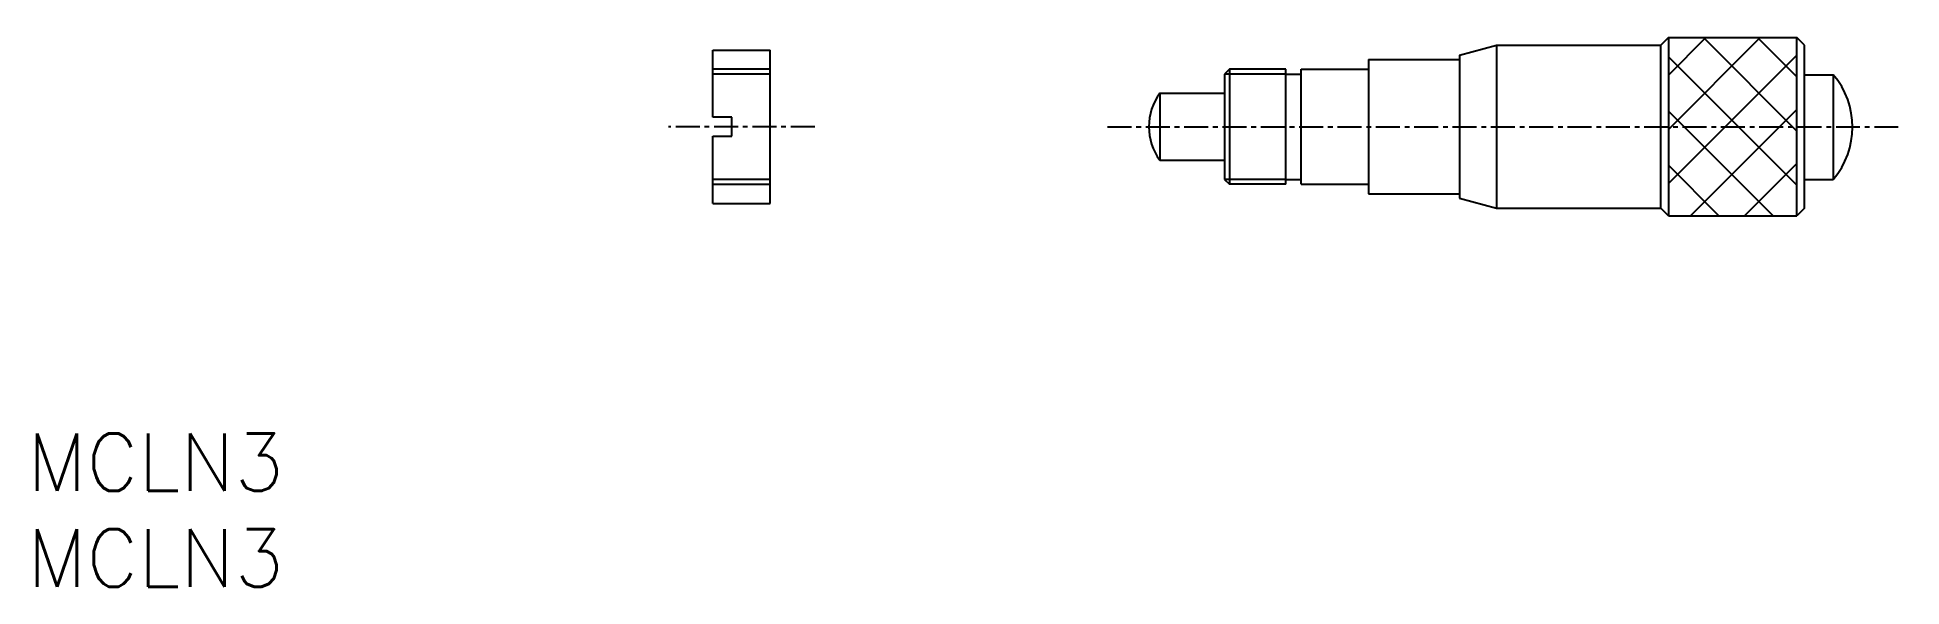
# Model space of a CAD drawing. Extents: x 266.9 to 364.2, y 1862.9 to 1891.5.
import ezdxf

# ---------------------------------------------------------------- set-up
doc = ezdxf.new("R2010")
doc.units = 0
doc.linetypes.add('CENTER', pattern=[2, 1.25, -0.25, 0.25, -0.25])
doc.layers.get('0').update_dxf_attribs({"linetype": 'CONTINUOUS'})
doc.layers.add('CENTER', color=1, linetype='CENTER')
doc.styles.get("Standard").update_dxf_attribs({"font": 'TXT', "bigfont": 'BIGFONT'})

msp = doc.modelspace()

# ---------------------------------------------------------------- linework, layer by layer
at = {"color": 7, "linetype": 'CONTINUOUS'}
for p, q in [((302.156, 1890.86), (305.156, 1890.86)), ((302.156, 1887.36), (302.156, 1890.86)), ((305.156, 1882.86), (305.156, 1890.86)), ((341.108, 1890.592), (343.04, 1891.11)), ((343.04, 1891.11), (343.04, 1882.61)), ((343.04, 1891.11), (351.608, 1891.11)), ((352.007, 1891.51), (351.608, 1891.11)), ((351.608, 1882.61), (351.608, 1891.11)), ((352.007, 1891.51), (352.007, 1882.21)), ((352.007, 1891.51), (358.708, 1891.51)), ((358.708, 1882.21), (358.708, 1891.527)), ((359.108, 1891.11), (358.708, 1891.51)), ((359.108, 1882.61), (359.108, 1891.11)), ((329.108, 1889.86), (328.858, 1889.61)), ((329.108, 1889.86), (329.108, 1883.86)), ((332.058, 1889.86), (329.108, 1889.86)), ((332.058, 1883.86), (332.058, 1889.86)), ((332.858, 1889.86), (336.358, 1889.86)), ((332.858, 1883.86), (332.858, 1889.86)), ((336.358, 1890.36), (336.358, 1883.36)), ((336.358, 1890.36), (341.108, 1890.36)), ((341.108, 1890.592), (341.108, 1883.128)), ((328.858, 1889.61), (328.858, 1884.11)), ((332.058, 1889.61), (332.858, 1889.61)), ((359.108, 1889.574), (360.608, 1889.574)), ((360.608, 1889.574), (360.608, 1884.11)), ((325.471, 1888.61), (328.858, 1888.61)), ((303.156, 1887.36), (302.156, 1887.36)), ((303.156, 1886.36), (303.156, 1887.36)), ((302.156, 1882.86), (302.156, 1886.36)), ((302.156, 1886.36), (303.156, 1886.36)), ((325.471, 1885.11), (328.858, 1885.11)), ((328.858, 1884.11), (329.108, 1883.86)), ((332.058, 1884.11), (332.858, 1884.11)), ((359.108, 1884.11), (360.608, 1884.11)), ((332.058, 1883.86), (329.108, 1883.86)), ((332.858, 1883.86), (336.358, 1883.86)), ((336.358, 1883.36), (341.108, 1883.36)), ((341.108, 1883.128), (343.04, 1882.61)), ((302.156, 1882.86), (305.156, 1882.86)), ((343.04, 1882.61), (351.608, 1882.61)), ((352.008, 1882.21), (351.608, 1882.61)), ((352.008, 1882.21), (358.708, 1882.21)), ((359.108, 1882.61), (358.708, 1882.21))]:
    msp.add_line(p, q, dxfattribs=at)
at = {"color": 3, "linetype": 'CONTINUOUS'}
for p, q in [((352.007, 1889.55), (353.967, 1891.51)), ((352.007, 1886.722), (356.795, 1891.51)), ((358.708, 1886.632), (353.83, 1891.51)), ((358.708, 1889.461), (356.659, 1891.51)), ((305.156, 1889.86), (302.156, 1889.86)), ((352.007, 1883.893), (358.708, 1890.594)), ((358.708, 1883.804), (352.007, 1890.504)), ((305.156, 1889.61), (302.156, 1889.61)), ((332.058, 1889.61), (328.858, 1889.61)), ((325.471, 1888.61), (325.471, 1885.11)), ((353.152, 1882.21), (358.708, 1887.765)), ((357.473, 1882.21), (352.007, 1887.676)), ((354.645, 1882.21), (352.007, 1884.847)), ((355.98, 1882.21), (358.708, 1884.937)), ((305.156, 1884.11), (302.156, 1884.11)), ((332.058, 1884.11), (328.858, 1884.11)), ((302.156, 1883.86), (305.156, 1883.86))]:
    msp.add_line(p, q, dxfattribs=at)
at = {"color": 7, "linetype": 'CONTINUOUS'}
for centre, radius, start, end in [((357.375, 1886.842), 4.233, 319.79491, 40.20509), ((327.908, 1886.86), 3, 144.31466, 215.68534)]:
    msp.add_arc(centre, radius, start, end, dxfattribs=at)
at = {"layer": 'CENTER', "color": 1, "linetype": 'CENTER'}
for p, q in [((307.475, 1886.86), (299.853, 1886.86)), ((322.749, 1886.86), (364.177, 1886.86))]:
    msp.add_line(p, q, dxfattribs=at)

# ---------------------------------------------------------------- texts
at = {"color": 7, "linetype": 'CONTINUOUS'}
for p in [(266.406, 1867.86), (266.406, 1862.86)]:
    msp.add_text('MCLN3', height=3, dxfattribs=at).set_placement(p)

doc.saveas('drawing.dxf')
